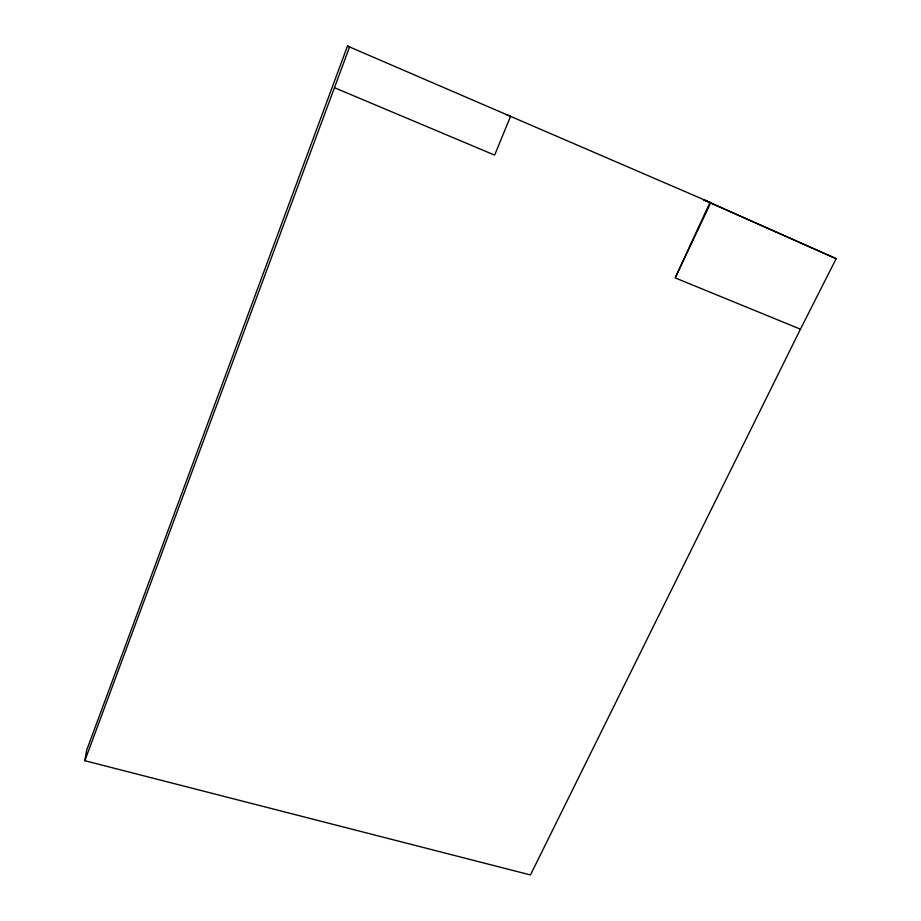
<?xml version="1.0" encoding="UTF-8"?>
<svg xmlns="http://www.w3.org/2000/svg" width="921" height="921" viewBox="0 0 921 921"><rect width="100%" height="100%" fill="white"/><g stroke="black" fill="none" stroke-linecap="round" stroke-linejoin="round"><path stroke-width="1.38" d="M84.847 760.711L86.609 750.396L347.482 46.05L349.6 46.856L84.847 760.711L530.45 874.95L800.441 329.177L836.153 258.674L703.506 199.776L836.153 258.674M347.482 46.05L710.045 202.344L675.185 277.889L800.441 329.177M675.876 276.404L710.713 202.793M506.066 114.457L510.568 116.299L494.635 155.108L334.45 87.702M709.112 201.952L710.045 202.344"/></g></svg>
